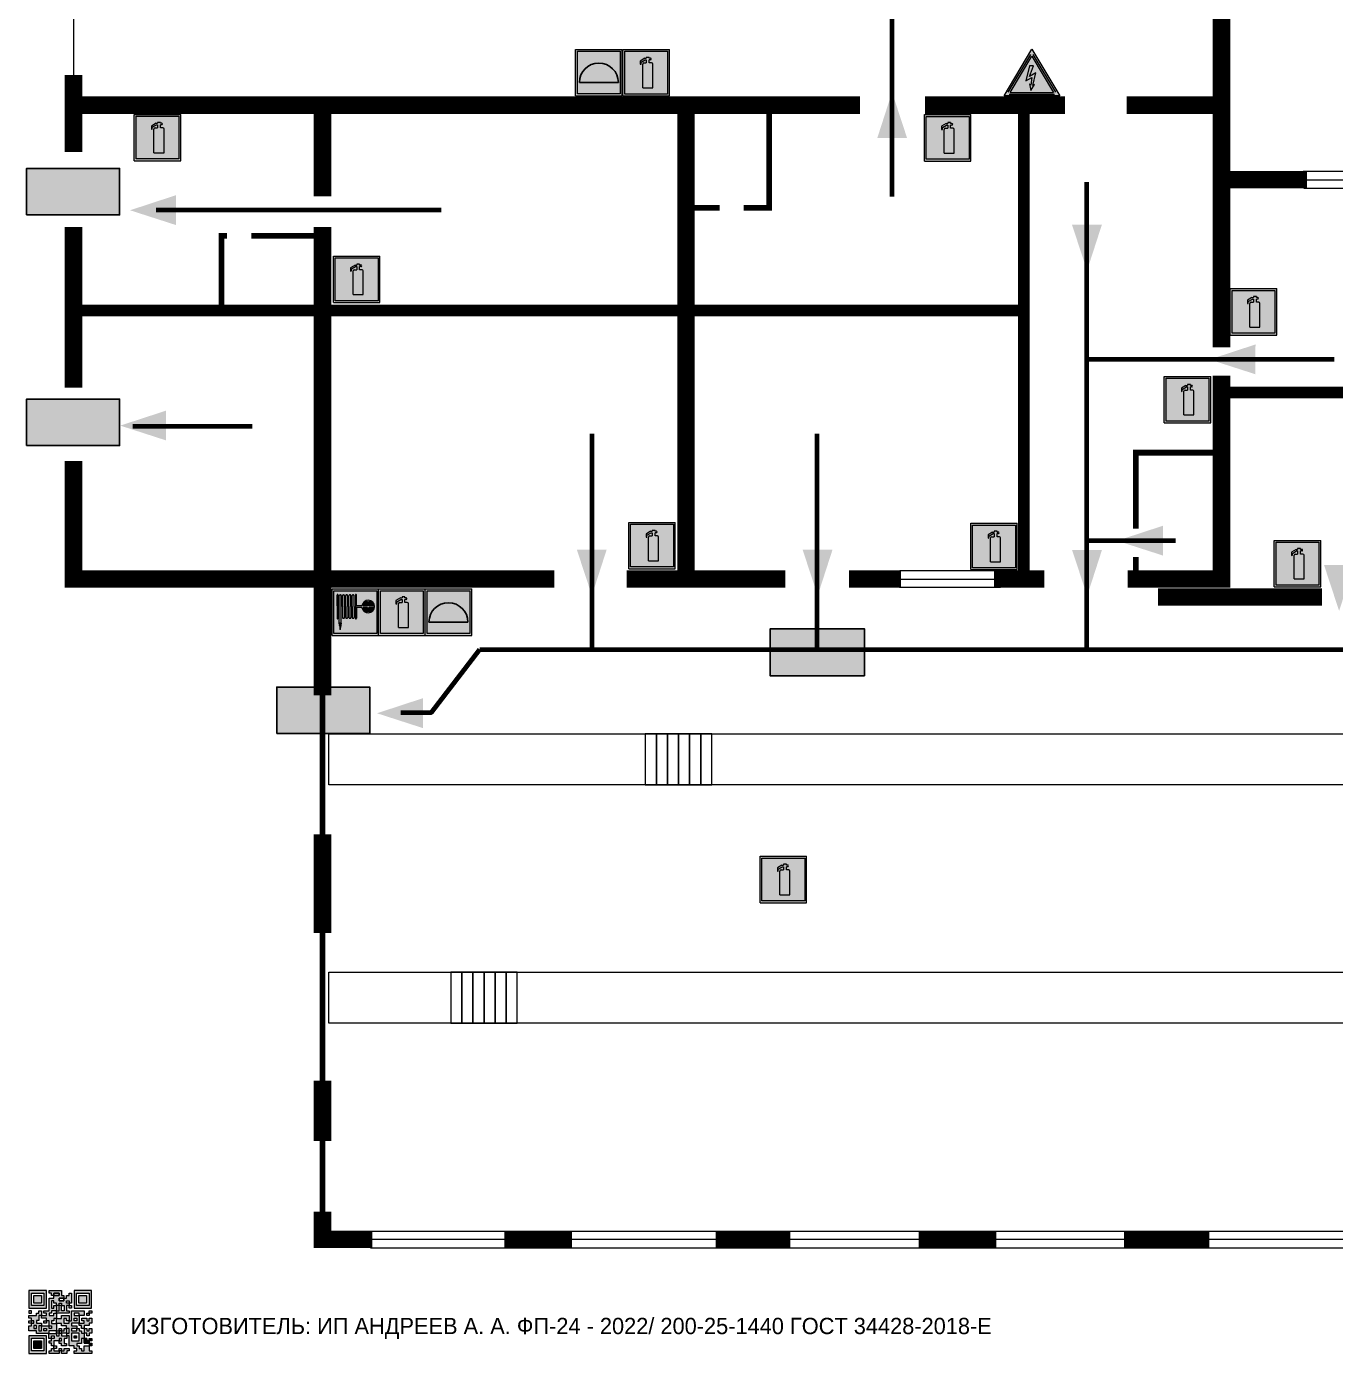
# Model space of a CAD drawing. Header units: millimetres. Extents: x 13114 to 67229, y 22859 to 38520.
# Drawn here: x 33413.6 to 33638.7, y 25872.1 to 26100.3 of the extents above; entities that cross this region are included whole.
import ezdxf

# ---------------------------------------------------------------- set-up
doc = ezdxf.new("R2010")
doc.units = ezdxf.units.MM
doc.layers.add('План_Штампы', color=7, linetype='Continuous')
doc.styles.add('обычный', font='arial.ttf')

# ---------------------------------------------------------------- blocks, each defined once
blk = doc.blocks.new('QR')
at = {"lineweight": 0}
h = blk.add_hatch(color=256, dxfattribs=at)
h.dxf.hatch_style = 1
h.paths.add_polyline_path([(9241.16, 2687.38), (9242.01, 2687.38), (9242.01, 2687.83), (9241.59, 2687.83), (9241.59, 2688.68), (9239.45, 2688.68), (9239.45, 2688.25), (9239.86, 2688.25), (9239.86, 2687.83), (9240.29, 2687.83), (9240.29, 2688.25), (9241.16, 2688.25), (9241.16, 2687.83), (9240.29, 2687.83), (9240.29, 2687.38), (9239.45, 2687.38), (9239.45, 2685.22), (9238.57, 2685.22), (9238.57, 2684.8), (9239.02, 2684.8), (9239.02, 2684.37), (9238.13, 2684.37), (9238.13, 2683.92), (9239.02, 2683.92), (9239.02, 2683.5), (9239.44, 2683.5), (9239.44, 2682.64), (9239.87, 2682.64), (9239.87, 2682.18), (9239.44, 2682.18), (9239.44, 2682.64), (9238.13, 2682.64), (9238.13, 2681.76), (9237.71, 2681.76), (9237.71, 2682.64), (9238.13, 2682.64), (9238.13, 2683.07), (9237.27, 2683.07), (9237.27, 2683.51), (9237.71, 2683.51), (9237.71, 2684.37), (9238.13, 2684.37), (9238.13, 2685.22), (9237.71, 2685.22), (9237.71, 2684.8), (9237.28, 2684.8), (9237.28, 2684.38), (9235.98, 2684.38), (9235.98, 2683.92), (9236.4, 2683.92), (9236.4, 2683.49), (9236.84, 2683.49), (9236.84, 2683.07), (9236.4, 2683.07), (9236.4, 2682.64), (9235.98, 2682.64), (9235.98, 2681.76), (9237.29, 2681.76), (9237.29, 2681.33), (9239.43, 2681.33), (9239.43, 2681.76), (9240.74, 2681.76), (9240.74, 2683.05), (9239.87, 2683.05), (9239.87, 2683.5), (9240.29, 2683.5), (9240.29, 2683.91), (9240.74, 2683.91), (9240.74, 2684.81), (9240.29, 2684.81), (9240.29, 2684.79), (9240.29, 2684.37), (9239.45, 2684.37), (9239.45, 2684.8), (9239.87, 2684.8), (9239.87, 2685.21), (9240.74, 2685.21), (9240.74, 2686.1), (9240.29, 2686.1), (9240.29, 2685.64), (9239.86, 2685.64), (9239.86, 2686.95), (9240.29, 2686.95), (9240.29, 2686.52), (9240.74, 2686.52), (9240.74, 2686.1), (9241.16, 2686.1), (9241.16, 2686.53), (9241.59, 2686.53), (9241.59, 2686.1), (9242.02, 2686.1), (9242.02, 2685.21), (9241.59, 2685.21), (9241.59, 2686.1), (9241.16, 2686.1), (9241.16, 2685.21), (9240.74, 2685.21), (9240.74, 2684.81), (9242.89, 2684.81), (9242.89, 2685.22), (9242.47, 2685.22), (9242.47, 2686.11), (9242.89, 2686.11), (9242.89, 2686.52), (9242.46, 2686.52), (9242.46, 2686.95), (9242.89, 2686.95), (9242.89, 2686.52), (9243.32, 2686.52), (9243.32, 2688.26), (9242.9, 2688.26), (9242.9, 2687.83), (9242.47, 2687.83), (9242.47, 2687.38), (9242.01, 2687.38), (9242.01, 2686.94), (9241.16, 2686.94)])
h.paths.add_polyline_path([(9239.02, 2682.18), (9239.02, 2681.76), (9238.54, 2681.76), (9238.54, 2682.18)], flags=16)
h.paths.add_polyline_path([(9237.27, 2682.65), (9237.27, 2682.19), (9236.83, 2682.19), (9236.83, 2682.65)], flags=16)
h = blk.add_hatch(color=256, dxfattribs=at)
h.dxf.hatch_style = 1
h.paths.add_polyline_path([(9238.15, 2687.83), (9236.83, 2687.83), (9236.83, 2686.52), (9238.15, 2686.52)], flags=0)
h.paths.add_polyline_path([(9239.01, 2685.65), (9239.01, 2688.68), (9235.98, 2688.68), (9235.98, 2685.65)])
h.paths.add_polyline_path([(9236.41, 2686.1), (9236.41, 2688.26), (9238.56, 2688.26), (9238.56, 2686.1)], flags=16)
h.paths.add_polyline_path([(9236.83, 2686.52), (9236.83, 2687.83), (9238.15, 2687.83), (9238.15, 2686.52)], flags=0)
h = blk.add_hatch(color=256, dxfattribs=at)
h.dxf.hatch_style = 1
h.paths.add_polyline_path([(9238.15, 2686.52), (9238.15, 2687.83), (9236.83, 2687.83), (9236.83, 2686.52)])
h.paths.add_polyline_path([(9245.91, 2686.52), (9245.91, 2687.83), (9244.59, 2687.83), (9244.59, 2686.52)], flags=0)
h.paths.add_polyline_path([(9246.77, 2685.65), (9246.77, 2688.68), (9243.74, 2688.68), (9243.74, 2685.65)])
h.paths.add_polyline_path([(9244.17, 2686.1), (9244.17, 2688.26), (9246.32, 2688.26), (9246.32, 2686.1)], flags=16)
h.paths.add_polyline_path([(9244.59, 2686.52), (9244.59, 2687.83), (9245.91, 2687.83), (9245.91, 2686.52)], flags=0)
h = blk.add_hatch(color=256, dxfattribs=at)
h.dxf.hatch_style = 1
h.paths.add_polyline_path([(9240.75, 2681.76), (9240.75, 2681.35), (9241.17, 2681.35), (9241.17, 2681.76)])
h.paths.add_polyline_path([(9241.6, 2682.18), (9241.17, 2682.18), (9241.17, 2681.76), (9241.6, 2681.76)])
h.paths.add_polyline_path([(9242.47, 2681.34), (9242.47, 2682.19), (9242.02, 2682.19), (9242.02, 2681.76), (9241.6, 2681.76), (9241.6, 2681.34)])
h.paths.add_polyline_path([(9239.87, 2678.3), (9239.44, 2678.3), (9239.44, 2677.89), (9241.17, 2677.89), (9241.17, 2678.3), (9240.28, 2678.3), (9240.28, 2678.73), (9239.87, 2678.73)])
h.paths.add_polyline_path([(9240.75, 2678.73), (9240.75, 2679.19), (9240.28, 2679.19), (9240.28, 2678.73)])
h.paths.add_polyline_path([(9241.6, 2678.73), (9241.17, 2678.73), (9241.17, 2678.3), (9241.6, 2678.3)])
h.paths.add_polyline_path([(9242.02, 2678.3), (9241.6, 2678.3), (9241.6, 2677.89), (9242.48, 2677.89), (9242.48, 2678.31), (9242.9, 2678.31), (9242.9, 2678.73), (9242.02, 2678.73)])
h.paths.add_polyline_path([(9246.36, 2684.37), (9246.36, 2684.79), (9245.93, 2684.79), (9245.93, 2684.37)])
h.paths.add_polyline_path([(9246.78, 2685.2), (9246.36, 2685.2), (9246.36, 2684.79), (9246.78, 2684.79)])
h.paths.add_polyline_path([(9245.91, 2687.83), (9244.59, 2687.83), (9244.59, 2686.52), (9245.91, 2686.52)])
h = blk.add_hatch(color=256, dxfattribs=at)
h.dxf.hatch_style = 1
h.paths.add_polyline_path([(9243.32, 2686.11), (9242.89, 2686.11), (9242.89, 2685.64), (9243.32, 2685.64)])
h.paths.add_polyline_path([(9239.02, 2683.07), (9239.02, 2683.5), (9238.56, 2683.5), (9238.56, 2683.07)])
h.paths.add_polyline_path([(9236.4, 2684.8), (9236.4, 2685.22), (9235.98, 2685.22), (9235.98, 2684.8)])
h.paths.add_polyline_path([(9236.4, 2683.07), (9236.4, 2683.49), (9235.98, 2683.49), (9235.98, 2683.07)])
h = blk.add_hatch(color=256, dxfattribs=at)
h.dxf.hatch_style = 1
h.paths.add_polyline_path([(9243.32, 2682.64), (9243.32, 2683.07), (9244.62, 2683.07), (9244.62, 2684.37), (9243.74, 2684.37), (9243.74, 2684.8), (9244.62, 2684.8), (9244.62, 2684.37), (9245.48, 2684.37), (9245.48, 2685.22), (9243.32, 2685.22), (9243.32, 2683.5), (9242.89, 2683.5), (9242.89, 2683.06), (9242.01, 2683.06), (9242.01, 2683.91), (9242.47, 2683.91), (9242.47, 2683.5), (9242.89, 2683.5), (9242.89, 2684.38), (9241.59, 2684.38), (9241.59, 2683.91), (9240.74, 2683.91), (9240.74, 2683.05), (9241.59, 2683.05), (9241.59, 2682.64), (9242.47, 2682.64), (9242.47, 2682.19), (9242.91, 2682.19), (9242.91, 2681.34), (9242.48, 2681.34), (9242.48, 2680.91), (9242.91, 2680.91), (9242.91, 2679.17), (9243.75, 2679.17), (9243.75, 2678.73), (9244.2, 2678.73), (9244.2, 2678.3), (9243.75, 2678.3), (9243.75, 2677.88), (9246.78, 2677.88), (9246.78, 2678.3), (9246.35, 2678.3), (9246.35, 2679.19), (9245.48, 2679.19), (9245.48, 2678.31), (9245.05, 2678.31), (9245.05, 2678.73), (9244.62, 2678.73), (9244.62, 2679.19), (9244.2, 2679.19), (9244.2, 2679.61), (9245.05, 2679.61), (9245.05, 2680.46), (9245.48, 2680.46), (9245.48, 2681.34), (9245.04, 2681.34), (9245.04, 2681.76), (9244.63, 2681.76), (9244.63, 2682.19), (9244.21, 2682.19), (9244.21, 2681.76), (9243.32, 2681.76), (9243.32, 2682.19), (9244.21, 2682.19), (9244.21, 2682.64)])
h.paths.add_polyline_path([(9243.75, 2683.49), (9243.75, 2683.92), (9244.21, 2683.92), (9244.21, 2683.49)], flags=16)
h.paths.add_polyline_path([(9243.32, 2681.34), (9244.63, 2681.34), (9244.63, 2680.04), (9243.32, 2680.04)], flags=16)
h.paths.add_polyline_path([(9243.76, 2680.89), (9244.18, 2680.89), (9244.18, 2680.48), (9243.76, 2680.48)], flags=0)
h = blk.add_hatch(color=256, dxfattribs=at)
h.dxf.hatch_style = 1
h.paths.add_polyline_path([(9246.36, 2683.07), (9246.78, 2683.07), (9246.78, 2683.92), (9246.36, 2683.92), (9246.36, 2683.49), (9245.92, 2683.49), (9245.92, 2683.92), (9245.06, 2683.92), (9245.06, 2683.49), (9245.48, 2683.49), (9245.48, 2683.07), (9244.62, 2683.07), (9244.62, 2682.65), (9245.05, 2682.65), (9245.05, 2682.18), (9245.48, 2682.18), (9245.48, 2682.65), (9246.36, 2682.65)])
h.paths.add_polyline_path([(9246.78, 2682.18), (9246.36, 2682.18), (9246.36, 2681.75), (9245.92, 2681.75), (9245.92, 2682.18), (9245.48, 2682.18), (9245.48, 2681.34), (9245.48, 2681.34), (9245.94, 2681.34), (9245.94, 2680.91), (9246.36, 2680.91), (9246.36, 2681.34), (9246.78, 2681.34)])
h = blk.add_hatch(color=256, dxfattribs=at)
h.dxf.hatch_style = 1
h.paths.add_polyline_path([(9235.98, 2680.9), (9235.98, 2677.86), (9239.02, 2677.86), (9239.02, 2680.9)])
h.paths.add_polyline_path([(9238.57, 2680.48), (9238.57, 2678.32), (9236.41, 2678.32), (9236.41, 2680.48)], flags=16)
h.paths.add_polyline_path([(9238.15, 2680.05), (9238.15, 2678.74), (9236.83, 2678.74), (9236.83, 2680.05)], flags=0)
h = blk.add_hatch(color=256, dxfattribs=at)
h.dxf.hatch_style = 1
h.paths.add_polyline_path([(9238.15, 2680.05), (9236.83, 2680.05), (9236.83, 2678.74), (9238.15, 2678.74)])
h = blk.add_hatch(color=256, dxfattribs=at)
h.dxf.hatch_style = 1
h.paths.add_polyline_path([(9242.02, 2680.46), (9242.48, 2680.46), (9242.48, 2680.91), (9241.58, 2680.91), (9241.58, 2681.35), (9241.17, 2681.35), (9241.17, 2680.91), (9240.75, 2680.91), (9240.75, 2681.33), (9239.43, 2681.33), (9239.43, 2680.46), (9239.86, 2680.46), (9239.86, 2680.92), (9240.3, 2680.92), (9240.3, 2680.46), (9239.86, 2680.46), (9239.86, 2680.04), (9239.44, 2680.04), (9239.44, 2679.62), (9239.86, 2679.62), (9239.86, 2679.19), (9240.29, 2679.19), (9240.29, 2680.03), (9241.18, 2680.03), (9241.18, 2680.47), (9241.6, 2680.47), (9241.6, 2680.03), (9241.18, 2680.03), (9241.18, 2679.61), (9241.6, 2679.61), (9241.6, 2679.19), (9242.47, 2679.19), (9242.47, 2679.6), (9242.02, 2679.6)])
h = blk.add_hatch(color=256, dxfattribs=at)
h.dxf.hatch_style = 1
h.paths.add_polyline_path([(9244.18, 2680.48), (9244.18, 2680.89), (9243.76, 2680.89), (9243.76, 2680.48)])
h = blk.add_hatch(color=256, dxfattribs=at)
h.dxf.hatch_style = 1
h.paths.add_polyline_path([(9245.93, 2680.04), (9245.93, 2680.46), (9245.48, 2680.46), (9245.48, 2679.62), (9246.35, 2679.62), (9246.35, 2680.04)])
h.paths.add_polyline_path([(9246.78, 2680.04), (9246.78, 2680.46), (9246.35, 2680.46), (9246.35, 2680.04)])
h.paths.add_polyline_path([(9246.78, 2679.18), (9246.78, 2679.62), (9246.35, 2679.62), (9246.35, 2679.18)])
for points in [[(9237.71, 2685.22), (9238.13, 2685.22), (9238.13, 2684.37), (9237.71, 2684.37), (9237.71, 2683.51), (9237.27, 2683.51), (9237.27, 2683.07), (9238.13, 2683.07), (9238.13, 2682.64), (9237.71, 2682.64), (9237.71, 2681.76), (9238.13, 2681.76), (9238.13, 2682.64), (9239.44, 2682.64), (9239.44, 2683.5), (9239.02, 2683.5), (9239.02, 2683.07), (9238.56, 2683.07), (9238.56, 2683.5), (9239.02, 2683.5), (9239.02, 2683.92), (9238.13, 2683.92), (9238.13, 2684.37), (9239.02, 2684.37), (9239.02, 2684.8), (9238.57, 2684.8), (9238.57, 2685.22), (9239.45, 2685.22), (9239.45, 2687.38), (9240.29, 2687.38), (9240.29, 2687.83), (9239.86, 2687.83), (9239.86, 2688.25), (9239.45, 2688.25), (9239.45, 2688.68), (9241.59, 2688.68), (9241.59, 2687.83), (9242.01, 2687.83), (9242.01, 2687.38), (9242.47, 2687.38), (9242.47, 2687.83), (9242.9, 2687.83), (9242.9, 2688.26), (9243.32, 2688.26), (9243.32, 2686.52), (9242.89, 2686.52), (9242.89, 2686.11), (9243.32, 2686.11), (9243.32, 2685.64), (9242.89, 2685.64), (9242.89, 2686.11), (9242.47, 2686.11), (9242.47, 2685.22), (9242.89, 2685.22), (9242.89, 2684.81), (9240.74, 2684.81), (9240.74, 2683.91), (9241.59, 2683.91), (9241.59, 2684.38), (9242.89, 2684.38), (9242.89, 2683.5), (9242.47, 2683.5), (9242.47, 2683.91), (9242.01, 2683.91), (9242.01, 2683.06), (9242.89, 2683.06), (9242.89, 2683.5), (9243.32, 2683.5), (9243.32, 2685.22), (9245.48, 2685.22), (9245.48, 2684.37), (9244.62, 2684.37), (9244.62, 2683.07), (9245.48, 2683.07), (9245.48, 2683.49), (9245.06, 2683.49), (9245.06, 2683.92), (9245.92, 2683.92), (9245.92, 2683.49), (9246.36, 2683.49), (9246.36, 2683.92), (9246.78, 2683.92), (9246.78, 2683.07), (9246.36, 2683.07), (9246.36, 2682.65), (9245.48, 2682.65), (9245.48, 2682.18), (9245.92, 2682.18), (9245.92, 2681.75), (9246.36, 2681.75), (9246.36, 2682.18), (9246.78, 2682.18), (9246.78, 2681.34), (9246.36, 2681.34), (9246.36, 2680.91), (9245.94, 2680.91), (9245.94, 2681.34), (9245.48, 2681.34), (9245.48, 2680.46), (9245.93, 2680.46), (9245.93, 2680.04), (9246.35, 2680.04), (9246.35, 2680.46), (9246.78, 2680.46), (9246.78, 2680.04), (9246.78, 2680.04), (9246.35, 2680.04), (9246.35, 2679.62), (9246.78, 2679.62), (9246.78, 2679.18), (9246.35, 2679.18), (9246.35, 2678.3), (9246.78, 2678.3), (9246.78, 2677.88), (9243.75, 2677.88), (9243.75, 2678.3), (9244.2, 2678.3), (9244.2, 2678.73), (9243.75, 2678.73), (9243.75, 2679.17), (9242.91, 2679.17), (9242.91, 2680.91), (9242.48, 2680.91), (9242.48, 2680.46), (9242.02, 2680.46), (9242.02, 2679.6), (9242.47, 2679.6), (9242.47, 2679.19), (9241.6, 2679.19), (9241.6, 2679.61), (9241.18, 2679.61), (9241.18, 2680.03), (9240.29, 2680.03), (9240.29, 2679.19), (9240.75, 2679.19), (9240.75, 2678.73), (9240.28, 2678.73), (9240.28, 2678.3), (9241.17, 2678.3), (9241.17, 2678.73), (9241.6, 2678.73), (9241.6, 2678.3), (9242.02, 2678.3), (9242.02, 2678.73), (9242.9, 2678.73), (9242.9, 2678.31), (9242.48, 2678.31), (9242.48, 2677.89), (9241.6, 2677.89), (9241.6, 2678.3), (9241.17, 2678.3), (9241.17, 2677.89), (9239.44, 2677.89), (9239.44, 2678.3), (9239.87, 2678.3), (9239.87, 2678.73), (9240.28, 2678.73), (9240.28, 2679.19), (9240.29, 2679.19), (9239.86, 2679.19), (9239.86, 2679.62), (9239.44, 2679.62), (9239.44, 2680.04), (9239.86, 2680.04), (9239.86, 2680.46), (9239.43, 2680.46), (9239.43, 2681.33), (9237.29, 2681.33), (9237.29, 2681.76), (9235.98, 2681.76), (9235.98, 2682.64), (9236.4, 2682.64), (9236.4, 2683.07), (9235.98, 2683.07), (9235.98, 2683.49), (9236.4, 2683.49), (9236.4, 2683.92), (9235.98, 2683.92), (9235.98, 2684.38), (9237.28, 2684.38), (9237.28, 2684.8), (9237.71, 2684.8), (9237.71, 2685.22), (9237.92, 2685.22)], [(9240.74, 2686.1), (9240.74, 2686.52), (9240.29, 2686.52), (9240.29, 2686.95), (9239.86, 2686.95), (9239.86, 2685.64), (9240.29, 2685.64), (9240.29, 2686.1), (9240.74, 2686.1), (9240.74, 2686.52)], [(9240.74, 2685.21), (9239.87, 2685.21), (9239.87, 2684.8), (9239.45, 2684.8), (9239.45, 2684.37), (9240.29, 2684.37), (9240.29, 2684.79), (9240.29, 2684.81), (9240.74, 2684.81), (9240.74, 2685.21), (9239.87, 2685.21)], [(9244.62, 2684.37), (9244.62, 2684.8), (9243.74, 2684.8), (9243.74, 2684.37), (9244.62, 2684.37)], [(9240.74, 2683.05), (9240.74, 2681.76), (9239.43, 2681.76), (9239.43, 2681.33), (9240.75, 2681.33), (9240.75, 2681.35), (9240.75, 2680.91), (9241.17, 2680.91), (9241.17, 2681.35), (9241.58, 2681.35), (9241.58, 2680.91), (9242.48, 2680.91), (9242.48, 2681.34), (9242.91, 2681.34), (9242.91, 2682.19), (9242.47, 2682.19), (9242.47, 2682.64), (9241.59, 2682.64), (9241.59, 2683.05), (9240.74, 2683.05)], [(9240.74, 2683.91), (9240.29, 2683.91), (9240.29, 2683.5), (9239.87, 2683.5), (9239.87, 2683.05), (9240.74, 2683.05), (9240.74, 2683.91)], [(9241.6, 2681.76), (9242.02, 2681.76), (9242.02, 2682.19), (9242.47, 2682.19), (9242.47, 2681.34), (9241.6, 2681.34), (9241.6, 2681.76)], [(9244.62, 2683.07), (9243.32, 2683.07), (9243.32, 2682.64), (9244.21, 2682.64), (9244.21, 2682.19), (9243.32, 2682.19), (9243.32, 2681.76), (9244.21, 2681.76), (9244.21, 2682.19), (9244.63, 2682.19), (9244.63, 2681.76), (9245.04, 2681.76), (9245.04, 2681.34), (9245.48, 2681.34)], [(9245.48, 2682.18), (9245.05, 2682.18), (9245.05, 2682.65), (9244.62, 2682.65), (9244.62, 2683.07)], [(9245.48, 2682.18), (9245.48, 2681.34)], [(9239.86, 2680.46), (9239.86, 2680.92), (9240.3, 2680.92), (9240.3, 2680.46), (9239.86, 2680.46)], [(9245.48, 2680.46), (9245.05, 2680.46), (9245.05, 2679.61), (9244.2, 2679.61), (9244.2, 2679.19), (9244.62, 2679.19), (9244.62, 2678.73), (9245.05, 2678.73), (9245.05, 2678.31), (9245.48, 2678.31), (9245.48, 2679.19), (9246.35, 2679.19), (9246.35, 2679.07)], [(9246.35, 2679.62), (9245.48, 2679.62), (9245.48, 2680.46)], [(9245.48, 2680.46), (9245.48, 2679.62), (9246.35, 2679.62), (9246.35, 2680.04), (9245.93, 2680.04), (9245.93, 2680.46), (9245.48, 2680.46), (9245.48, 2679.62)], [(9246.35, 2679.62), (9246.35, 2679.18)]]:
    blk.add_lwpolyline(points, dxfattribs=at)
for points in [[(9235.98, 2685.65), (9239.01, 2685.65), (9239.01, 2688.68), (9235.98, 2688.68)], [(9236.41, 2688.26), (9238.56, 2688.26), (9238.56, 2686.1), (9236.41, 2686.1)], [(9236.83, 2687.83), (9238.15, 2687.83), (9238.15, 2686.52), (9236.83, 2686.52)], [(9240.29, 2687.83), (9241.16, 2687.83), (9241.16, 2688.25), (9240.29, 2688.25)], [(9240.29, 2688.25), (9241.16, 2688.25), (9241.16, 2687.83), (9240.29, 2687.83)], [(9242.01, 2687.38), (9241.16, 2687.38), (9241.16, 2686.94), (9242.01, 2686.94)], [(9241.16, 2687.38), (9242.01, 2687.38), (9242.01, 2686.94), (9241.16, 2686.94)], [(9241.16, 2686.53), (9241.59, 2686.53), (9241.59, 2686.1), (9241.16, 2686.1)], [(9242.89, 2686.52), (9242.46, 2686.52), (9242.46, 2686.95), (9242.89, 2686.95)], [(9243.74, 2685.65), (9246.77, 2685.65), (9246.77, 2688.68), (9243.74, 2688.68)], [(9244.17, 2688.26), (9246.32, 2688.26), (9246.32, 2686.1), (9244.17, 2686.1)], [(9244.59, 2687.83), (9245.91, 2687.83), (9245.91, 2686.52), (9244.59, 2686.52)], [(9235.98, 2684.8), (9236.4, 2684.8), (9236.4, 2685.22), (9235.98, 2685.22)], [(9241.16, 2686.1), (9240.74, 2686.1), (9240.74, 2685.21), (9241.16, 2685.21)], [(9241.59, 2686.1), (9242.02, 2686.1), (9242.02, 2685.21), (9241.59, 2685.21)], [(9245.93, 2684.79), (9246.36, 2684.79), (9246.36, 2684.37), (9245.93, 2684.37)], [(9246.36, 2685.2), (9246.78, 2685.2), (9246.78, 2684.79), (9246.36, 2684.79)], [(9236.4, 2683.07), (9236.84, 2683.07), (9236.84, 2683.49), (9236.4, 2683.49)], [(9236.83, 2682.19), (9237.27, 2682.19), (9237.27, 2682.65), (9236.83, 2682.65)], [(9238.54, 2682.18), (9239.02, 2682.18), (9239.02, 2681.76), (9238.54, 2681.76)], [(9239.44, 2682.64), (9239.87, 2682.64), (9239.87, 2682.18), (9239.44, 2682.18)], [(9241.17, 2682.18), (9241.6, 2682.18), (9241.6, 2681.76), (9241.17, 2681.76)], [(9243.75, 2683.92), (9244.21, 2683.92), (9244.21, 2683.49), (9243.75, 2683.49)], [(9235.98, 2677.86), (9239.02, 2677.86), (9239.02, 2680.9), (9235.98, 2680.9)], [(9236.41, 2680.48), (9238.57, 2680.48), (9238.57, 2678.32), (9236.41, 2678.32)], [(9236.83, 2680.05), (9238.15, 2680.05), (9238.15, 2678.74), (9236.83, 2678.74)], [(9240.75, 2681.76), (9241.17, 2681.76), (9241.17, 2681.35), (9240.75, 2681.35)], [(9241.18, 2680.03), (9241.6, 2680.03), (9241.6, 2680.47), (9241.18, 2680.47)], [(9243.32, 2680.04), (9244.63, 2680.04), (9244.63, 2681.34), (9243.32, 2681.34)], [(9243.76, 2680.89), (9244.18, 2680.89), (9244.18, 2680.48), (9243.76, 2680.48)]]:
    blk.add_lwpolyline(points, close=True, dxfattribs=at)
blk = doc.blocks.new('A$C7B4425F7')
at = {"true_color": 0xffffff}
blk.add_hatch(color=7, dxfattribs=at).paths.add_polyline_path([(0, 0), (-16, 0), (-16, -8), (0, -8)])
h = blk.add_hatch(color=126)
h.paths.add_polyline_path([(-0.2, -0.2), (-15.8, -0.2), (-15.8, -7.8), (-0.2, -7.8)])
h.paths.add_polyline_path([(-11.76, -2.03), (-11.76, -3.66), (-11.17, -3.66, -0.568275), (-11.17, -6.18), (-12.58, -6.18), (-12.58, -2.03)], flags=16)
h.paths.add_polyline_path([(-13.33, -4.12, -0.495768), (-13.59, -6.18), (-15.03, -6.18), (-15.03, -2.03), (-13.59, -2.03, -0.487973)], flags=16)
h.paths.add_polyline_path([(-10.25, -2.03), (-9.48, -2.03), (-9.48, -6.18), (-10.25, -6.18)], flags=16)
h.paths.add_polyline_path([(-13.84, -3.69), (-14.24, -3.69), (-14.24, -3.03), (-13.9, -3.03, -0.692621)], flags=0)
h.paths.add_polyline_path([(-9.15, -2.03), (-8.4, -2.03), (-8.04, -3.07), (-7.68, -2.03), (-6.93, -2.03), (-7.64, -4.1), (-6.93, -6.18), (-7.68, -6.18), (-8.04, -5.14), (-8.4, -6.18), (-9.15, -6.18), (-8.44, -4.1)], flags=16)
h.paths.add_polyline_path([(-11.76, -4.46), (-11.42, -4.46, -0.692621), (-11.36, -5.12), (-11.76, -5.12)], flags=0)
h.paths.add_polyline_path([(-13.9, -5.2), (-14.24, -5.2), (-14.24, -4.55), (-13.84, -4.55, -0.708038)], flags=0)
edge = h.paths.add_edge_path(flags=16)
edge.add_ellipse((-5.51, -4.08), major_axis=(0, 2.05), ratio=0.586184, start_angle=0, end_angle=360)
edge = h.paths.add_edge_path(flags=0)
edge.add_ellipse((-5.51, -4.08), major_axis=(0, 1.14), ratio=0.454828, start_angle=0, end_angle=360)
h.paths.add_polyline_path([(-4.13, -4.96, 0.377264), (-3.48, -4.52, 0.0555), (-3.16, -2.03), (-1.66, -2.03), (-1.66, -4.96), (-0.96, -4.96), (-0.96, -7.01), (-1.75, -7.01), (-1.75, -6.18), (-3.3, -6.18), (-3.3, -7.02), (-4.13, -7.02)], flags=16)
h.paths.add_polyline_path([(-2.73, -2.91), (-2.28, -2.91), (-2.28, -4.96), (-3.05, -4.96, 0.079136)], flags=0)
at = {"color": 126}
blk.add_lwpolyline([(-16, -8), (0, -8), (0, 0), (-16, 0)], close=True, dxfattribs=at)
blk = doc.blocks.new('A$C37112FD5')
at = {"true_color": 0xf5f5ff}
h = blk.add_hatch(color=7, dxfattribs=at)
h.dxf.hatch_style = 1
h.paths.add_polyline_path([(12.8, -7.4), (0, -7.4), (0, -20.2), (12.8, -20.2)])
h.paths.add_polyline_path([(12.29, -7.91), (12.29, -19.69), (0.51, -19.69), (0.51, -7.91)], flags=16)
h.paths.add_polyline_path([(4.98, -9.04, -0.42597), (5.17, -9.22), (5.17, -12.25), (5.17, -15.29, -0.432244), (4.98, -15.47), (4.83, -15.47, -0.42597), (4.64, -15.29), (4.64, -12.25), (4.64, -9.22, -0.432244), (4.83, -9.04)], flags=0)
h.paths.add_polyline_path([(4.28, -9.22), (4.28, -12.25), (4.28, -15.29, -0.432244), (4.09, -15.47), (3.94, -15.47, -0.42597), (3.75, -15.29), (3.75, -12.25), (3.75, -9.22, -0.432244), (3.94, -9.04), (4.09, -9.04, -0.42597)], flags=0)
h.paths.add_polyline_path([(5.72, -9.04), (5.87, -9.04, -0.42597), (6.06, -9.22), (6.06, -12.25), (6.06, -15.29, -0.432244), (5.87, -15.47), (5.72, -15.47, -0.42597), (5.53, -15.29), (5.53, -12.25), (5.53, -9.22, -0.432244)], flags=0)
h.paths.add_polyline_path([(6.42, -8.9), (6.5, -8.9, -0.42597), (6.69, -9.08), (6.69, -12.03), (8.21, -12.03, -15.824349), (8.21, -12.47), (6.69, -12.47), (6.69, -15.42, -0.432244), (6.5, -15.6), (6.42, -15.6)], flags=0)
h.paths.add_polyline_path([(3.39, -9.22), (3.39, -12.25), (3.39, -15.29, -0.432244), (3.2, -15.47), (3.05, -15.47, -0.42597), (2.85, -15.29), (2.85, -12.25), (2.85, -9.22, -0.432244), (3.05, -9.04), (3.2, -9.04, -0.42597)], flags=0)
h.paths.add_polyline_path([(2.5, -9.22), (2.5, -16.71), (1.96, -16.71), (1.96, -9.22, -0.432244), (2.15, -9.04), (2.31, -9.04, -0.42597)], flags=0)
h.paths.add_polyline_path([(1.61, -8.9), (1.61, -15.6), (1.57, -15.6, -0.42597), (1.37, -15.42), (1.37, -12.03), (1.37, -9.09, -0.432244), (1.57, -8.9)], flags=0)
h.paths.add_polyline_path([(9.76, -10.81), (9.76, -12.03), (8.49, -12.03, -0.336371)], flags=0)
h.paths.add_polyline_path([(8.49, -12.47), (9.76, -12.47), (9.76, -13.7, -0.336371)], flags=0)
h.paths.add_polyline_path([(10.11, -10.81, -0.336371), (11.38, -12.03), (10.11, -12.03)], flags=0)
h.paths.add_polyline_path([(10.11, -12.47), (11.38, -12.47, -0.336371), (10.11, -13.7)], flags=0)
h.paths.add_polyline_path([(2.5, -16.84), (2.5, -17.05), (1.97, -17.05), (1.97, -16.84)], flags=0)
h.paths.add_polyline_path([(2.5, -17.24, -0.033778), (2.24, -18.6, -0.033778), (1.97, -17.24)], flags=0)
h = blk.add_hatch(color=242)
h.dxf.hatch_style = 1
h.paths.add_polyline_path([(12.29, -7.91), (0.51, -7.91), (0.51, -19.69), (12.29, -19.69)])
h.paths.add_polyline_path([(6.42, -15.6), (6.42, -8.9), (6.5, -8.9, -0.42597), (6.69, -9.08), (6.69, -12.03), (8.21, -12.03, -15.824349), (8.21, -12.47), (6.69, -12.47), (6.69, -15.42, -0.432244), (6.5, -15.6)], flags=16)
h.paths.add_polyline_path([(5.87, -15.47), (5.72, -15.47, -0.42597), (5.53, -15.29), (5.53, -12.25), (5.53, -9.22, -0.432244), (5.72, -9.04), (5.87, -9.04, -0.42597), (6.06, -9.22), (6.06, -12.25), (6.06, -15.29, -0.432244)], flags=16)
h.paths.add_polyline_path([(4.98, -15.47), (4.83, -15.47, -0.42597), (4.64, -15.29), (4.64, -12.25), (4.64, -9.22, -0.432244), (4.83, -9.04), (4.98, -9.04, -0.42597), (5.17, -9.22), (5.17, -12.25), (5.17, -15.29, -0.432244)], flags=16)
h.paths.add_polyline_path([(4.09, -15.47), (3.94, -15.47, -0.42597), (3.75, -15.29), (3.75, -12.25), (3.75, -9.22, -0.432244), (3.94, -9.04), (4.09, -9.04, -0.42597), (4.28, -9.22), (4.28, -12.25), (4.28, -15.29, -0.432244)], flags=16)
h.paths.add_polyline_path([(3.2, -15.47), (3.05, -15.47, -0.42597), (2.85, -15.29), (2.85, -12.25), (2.85, -9.22, -0.432244), (3.05, -9.04), (3.2, -9.04, -0.42597), (3.39, -9.22), (3.39, -12.25), (3.39, -15.29, -0.432244)], flags=16)
h.paths.add_polyline_path([(2.5, -17.05), (1.97, -17.05), (1.97, -16.84), (2.5, -16.84)], flags=16)
h.paths.add_polyline_path([(2.5, -17.24, -0.033778), (2.24, -18.6, -0.033778), (1.97, -17.24)], flags=16)
h.paths.add_polyline_path([(2.5, -16.71), (1.96, -16.71), (1.96, -9.22, -0.432244), (2.15, -9.04), (2.31, -9.04, -0.42597), (2.5, -9.22)], flags=16)
h.paths.add_polyline_path([(1.61, -15.6), (1.57, -15.6, -0.42597), (1.37, -15.42), (1.37, -12.03), (1.37, -9.09, -0.432244), (1.57, -8.9), (1.61, -8.9)], flags=16)
h.paths.add_polyline_path([(8.49, -12.47), (9.76, -12.47), (9.76, -13.7, -0.336371)], flags=0)
h.paths.add_polyline_path([(10.11, -13.7), (10.11, -12.47), (11.38, -12.47, -0.336371)], flags=0)
h.paths.add_polyline_path([(8.49, -12.03, -0.336371), (9.76, -10.81), (9.76, -12.03)], flags=0)
h.paths.add_polyline_path([(10.11, -12.03), (10.11, -10.81, -0.336371), (11.38, -12.03)], flags=0)
h = blk.add_hatch(color=7, dxfattribs=at)
h.dxf.hatch_style = 1
h.paths.add_polyline_path([(1.61, -8.9), (1.57, -8.9, 0.432244), (1.37, -9.09), (1.37, -12.03), (1.37, -15.42, 0.42597), (1.57, -15.6), (1.61, -15.6)])
h.paths.add_polyline_path([(2.5, -9.22, 0.42597), (2.31, -9.04), (2.15, -9.04, 0.432244), (1.96, -9.22), (1.96, -16.71), (2.5, -16.71)])
h.paths.add_polyline_path([(2.5, -16.84), (1.97, -16.84), (1.97, -17.05), (2.5, -17.05)])
h.paths.add_polyline_path([(2.5, -17.24), (1.97, -17.24, 0.033778), (2.24, -18.6, 0.033778)])
h.paths.add_polyline_path([(3.39, -12.25), (3.39, -9.22, 0.42597), (3.2, -9.04), (3.05, -9.04, 0.432244), (2.85, -9.22), (2.85, -12.25), (2.85, -15.29, 0.42597), (3.05, -15.47), (3.2, -15.47, 0.432244), (3.39, -15.29)])
h.paths.add_polyline_path([(4.28, -12.25), (4.28, -9.22, 0.42597), (4.09, -9.04), (3.94, -9.04, 0.432244), (3.75, -9.22), (3.75, -12.25), (3.75, -15.29, 0.42597), (3.94, -15.47), (4.09, -15.47, 0.432244), (4.28, -15.29)])
h.paths.add_polyline_path([(5.17, -12.25), (5.17, -9.22, 0.42597), (4.98, -9.04), (4.83, -9.04, 0.432244), (4.64, -9.22), (4.64, -12.25), (4.64, -15.29, 0.42597), (4.83, -15.47), (4.98, -15.47, 0.432244), (5.17, -15.29)])
h.paths.add_polyline_path([(6.06, -12.25), (6.06, -9.22, 0.42597), (5.87, -9.04), (5.72, -9.04, 0.432244), (5.53, -9.22), (5.53, -12.25), (5.53, -15.29, 0.42597), (5.72, -15.47), (5.87, -15.47, 0.432244), (6.06, -15.29)])
h.paths.add_polyline_path([(6.69, -12.47), (8.21, -12.47, 15.824349), (8.21, -12.03), (6.69, -12.03), (6.69, -9.08, 0.42597), (6.5, -8.9), (6.42, -8.9), (6.42, -15.6), (6.5, -15.6, 0.432244), (6.69, -15.42)])
h.paths.add_polyline_path([(8.49, -12.47), (9.76, -12.47), (9.76, -13.7, -0.336371)], flags=16)
h.paths.add_polyline_path([(8.49, -12.03, -0.336371), (9.76, -10.81), (9.76, -12.03)], flags=16)
h.paths.add_polyline_path([(10.11, -12.47), (11.38, -12.47, -0.336371), (10.11, -13.7)], flags=16)
h.paths.add_polyline_path([(10.11, -12.03), (10.11, -10.81, -0.336371), (11.38, -12.03)], flags=16)
h = blk.add_hatch(color=242)
h.dxf.hatch_style = 1
h.paths.add_polyline_path([(9.76, -10.81, 0.336371), (8.49, -12.03), (9.76, -12.03)])
h.paths.add_polyline_path([(10.11, -10.81), (10.11, -12.03), (11.38, -12.03, 0.336371)])
h.paths.add_polyline_path([(11.38, -12.47), (10.11, -12.47), (10.11, -13.7, 0.336371)])
h.paths.add_polyline_path([(9.76, -12.47), (8.49, -12.47, 0.336371), (9.76, -13.7)])
at = {"color": 242, "lineweight": 5}
for p, q in [((0, -20.2), (0, -7.4)), ((0, -7.4), (12.8, -7.4)), ((1.37, -12.03), (1.37, -9.08)), ((1.57, -8.9), (1.61, -8.9)), ((1.61, -8.9), (1.61, -15.6)), ((1.96, -16.71), (1.96, -9.22)), ((2.15, -9.04), (2.31, -9.04)), ((2.5, -16.71), (2.5, -9.22)), ((2.85, -12.25), (2.85, -9.22)), ((3.05, -9.04), (3.2, -9.04)), ((3.39, -12.25), (3.39, -9.22)), ((3.75, -12.25), (3.75, -9.22)), ((3.94, -9.04), (4.09, -9.04)), ((4.28, -12.25), (4.28, -9.22)), ((4.64, -12.25), (4.64, -9.22)), ((4.83, -9.04), (4.98, -9.04)), ((5.17, -12.25), (5.17, -9.22)), ((5.53, -12.25), (5.53, -9.22)), ((5.72, -9.04), (5.87, -9.04)), ((6.06, -12.25), (6.06, -9.22)), ((6.42, -8.9), (6.42, -15.6)), ((6.5, -8.9), (6.42, -8.9)), ((6.69, -12.03), (6.69, -9.08)), ((9.76, -10.81), (9.76, -12.03)), ((10.11, -10.81), (10.11, -12.03)), ((12.8, -20.2), (12.8, -7.4)), ((1.37, -12.03), (1.37, -15.42)), ((2.85, -12.25), (2.85, -15.29)), ((3.39, -12.25), (3.39, -15.29)), ((3.75, -12.25), (3.75, -15.29)), ((4.28, -12.25), (4.28, -15.29)), ((4.64, -12.25), (4.64, -15.29)), ((5.17, -12.25), (5.17, -15.29)), ((5.53, -12.25), (5.53, -15.29)), ((6.06, -12.25), (6.06, -15.29)), ((8.21, -12.03), (6.69, -12.03)), ((8.21, -12.47), (6.69, -12.47)), ((6.69, -12.47), (6.69, -15.42)), ((9.76, -12.03), (8.49, -12.03)), ((9.76, -12.47), (8.49, -12.47)), ((9.76, -12.47), (9.76, -13.7)), ((11.38, -12.03), (10.11, -12.03)), ((11.38, -12.47), (10.11, -12.47)), ((10.11, -12.47), (10.11, -13.7)), ((1.57, -15.6), (1.61, -15.6)), ((1.96, -16.71), (2.5, -16.71)), ((1.97, -16.84), (2.5, -16.84)), ((1.97, -17.05), (1.97, -16.84)), ((2.5, -17.05), (1.97, -17.05)), ((1.97, -17.24), (2.5, -17.24)), ((2.5, -16.84), (2.5, -17.05)), ((3.05, -15.47), (3.2, -15.47)), ((3.94, -15.47), (4.09, -15.47)), ((4.83, -15.47), (4.98, -15.47)), ((5.72, -15.47), (5.87, -15.47)), ((6.42, -15.6), (6.5, -15.6)), ((0, -20.2), (12.8, -20.2))]:
    blk.add_line(p, q, dxfattribs=at)
blk.add_lwpolyline([(0.51, -7.91), (12.29, -7.91), (12.29, -19.69), (0.51, -19.69)], close=True, dxfattribs=at)
for centre, radius, start, end in [((1.56, -9.09), 0.182, 87.1027, 180.6071), ((2.15, -9.22), 0.182, 87.1027, 180.6071), ((2.32, -9.22), 0.182, 359.3929, 92.8973), ((3.04, -9.22), 0.182, 87.1027, 180.6071), ((3.21, -9.22), 0.182, 359.3929, 92.8973), ((3.93, -9.22), 0.182, 87.1027, 180.6071), ((4.1, -9.22), 0.182, 359.3929, 92.8973), ((4.82, -9.22), 0.182, 87.1027, 180.6071), ((4.99, -9.22), 0.182, 359.3929, 92.8973), ((5.71, -9.22), 0.182, 87.1027, 180.6071), ((5.88, -9.22), 0.182, 359.3929, 92.8973), ((6.51, -9.09), 0.182, 359.3929, 92.8973), ((9.93, -12.25), 1.74, 187.2319, 172.7681), ((9.93, -12.25), 1.46, 96.9927, 171.3585), ((9.93, -12.25), 1.46, 8.6415, 83.0073), ((9.93, -12.25), 1.46, 188.6415, 263.0073), ((9.93, -12.25), 1.46, 276.9927, 351.3585), ((1.56, -15.42), 0.182, 179.3929, 272.8973), ((12.17, -15.98), 10.27, 187.041, 194.7793), ((-7.7, -15.98), 10.27, 345.2207, 352.959), ((3.04, -15.29), 0.182, 179.3929, 272.8973), ((3.21, -15.29), 0.182, 267.1027, 0.6071), ((3.93, -15.29), 0.182, 179.3929, 272.8973), ((4.1, -15.29), 0.182, 267.1027, 0.6071), ((4.82, -15.29), 0.182, 179.3929, 272.8973), ((4.99, -15.29), 0.182, 267.1027, 0.6071), ((5.71, -15.29), 0.182, 179.3929, 272.8973), ((5.88, -15.29), 0.182, 267.1027, 0.6071), ((6.51, -15.42), 0.182, 267.1027, 0.6071)]:
    blk.add_arc(centre, radius, start, end, dxfattribs=at)
blk = doc.blocks.new('A$C3AD82952')
at = {"true_color": 0xf5f5ff}
h = blk.add_hatch(color=7, dxfattribs=at)
h.dxf.hatch_style = 1
h.paths.add_polyline_path([(8.21, 8.73, 0.414214), (7.89, 9.05), (7.22, 9.05), (7.22, 9.92), (7.59, 9.92, 1), (7.57, 10.36), (7.22, 10.36), (7.22, 10.6), (6.43, 10.6), (6.43, 10.36), (6.01, 10.36), (4.74, 9.59), (4.74, 8.69), (4.98, 8.73), (4.98, 9.26), (6.12, 9.91), (6.43, 9.91), (6.43, 9.05), (5.76, 9.05, 0.414214), (5.44, 8.73), (5.44, 2.2), (8.21, 2.2)], flags=0)
h.paths.add_polyline_path([(12.8, 12.8), (0, 12.8), (0, 0), (12.8, 0)])
h.paths.add_polyline_path([(0.51, 12.29), (12.29, 12.29), (12.29, 0.51), (0.51, 0.51)], flags=16)
h.paths.add_polyline_path([(4.74, 9.59), (6.01, 10.36), (6.43, 10.36), (6.43, 10.6), (7.22, 10.6), (7.22, 10.36), (7.59, 10.36, -0.94586), (7.59, 9.92), (7.22, 9.92), (7.22, 9.05), (7.89, 9.05, -0.414214), (8.21, 8.73), (8.21, 2.2), (5.44, 2.2), (5.44, 8.73, -0.414214), (5.76, 9.05), (6.43, 9.05), (6.43, 9.91), (6.12, 9.91), (4.98, 9.26), (4.98, 8.73), (4.74, 8.69)], flags=0)
h = blk.add_hatch(color=242)
h.dxf.hatch_style = 1
h.paths.add_polyline_path([(12.29, 12.29), (0.51, 12.29), (0.51, 0.51), (12.29, 0.51)])
h.paths.add_polyline_path([(4.74, 8.69), (4.74, 9.59), (6.01, 10.36), (6.43, 10.36), (6.43, 10.6), (7.22, 10.6), (7.22, 10.36), (7.59, 10.36, -0.94586), (7.59, 9.92), (7.22, 9.92), (7.22, 9.05), (7.89, 9.05, -0.414214), (8.21, 8.73), (8.21, 2.2), (5.44, 2.2), (5.44, 8.73, -0.414214), (5.76, 9.05), (6.43, 9.05), (6.43, 9.91), (6.12, 9.91), (4.98, 9.26), (4.98, 8.73)], flags=16)
h = blk.add_hatch(color=7, dxfattribs=at)
h.dxf.hatch_style = 1
h.paths.add_polyline_path([(8.21, 8.73, 0.414214), (7.89, 9.05), (7.22, 9.05), (7.22, 9.92), (7.59, 9.92, 1), (7.57, 10.36), (7.22, 10.36), (7.22, 10.6), (6.43, 10.6), (6.43, 10.36), (6.01, 10.36), (4.74, 9.59), (4.74, 8.69), (4.98, 8.73), (4.98, 9.26), (6.12, 9.91), (6.43, 9.91), (6.43, 9.05), (5.76, 9.05, 0.414214), (5.44, 8.73), (5.44, 2.2), (8.21, 2.2)])
at = {"color": 242, "lineweight": 5}
for p, q in [((0, 0), (0, 12.8)), ((0, 12.8), (12.8, 12.8)), ((12.8, 0), (12.8, 12.8)), ((6.01, 10.36), (4.74, 9.59)), ((4.74, 9.59), (4.74, 8.69)), ((4.74, 8.69), (4.98, 8.73)), ((4.98, 9.26), (6.12, 9.91)), ((4.98, 8.73), (4.98, 9.26)), ((5.44, 2.2), (5.44, 8.73)), ((5.76, 9.05), (6.43, 9.05)), ((6.01, 10.36), (6.43, 10.36)), ((6.12, 9.91), (6.43, 9.91)), ((7.22, 10.6), (6.43, 10.6)), ((6.43, 10.6), (6.43, 10.36)), ((6.43, 9.91), (6.43, 9.05)), ((7.22, 10.36), (7.22, 10.6)), ((7.59, 10.36), (7.22, 10.36)), ((7.22, 9.05), (7.22, 9.92)), ((7.59, 9.92), (7.22, 9.92)), ((7.89, 9.05), (7.22, 9.05)), ((8.21, 2.2), (8.21, 8.73)), ((0, 0), (12.8, 0)), ((5.44, 2.2), (8.21, 2.2))]:
    blk.add_line(p, q, dxfattribs=at)
blk.add_lwpolyline([(0.51, 12.29), (12.29, 12.29), (12.29, 0.51), (0.51, 0.51)], close=True, dxfattribs=at)
for centre, radius, start, end in [((5.76, 8.73), 0.32, 90, 180), ((7.58, 10.14), 0.223, 273.1875, 86.8125), ((7.89, 8.73), 0.32, 0, 90)]:
    blk.add_arc(centre, radius, start, end, dxfattribs=at)
blk = doc.blocks.new('A$C1E1F2D43')
at = {"true_color": 0xffffff}
blk.add_hatch(color=7, dxfattribs=at).paths.add_polyline_path([(8, 0), (0, 0), (0, -8), (8, -8)])
h = blk.add_hatch(color=242)
h.paths.add_polyline_path([(0.32, -0.32), (0.32, -7.68), (7.68, -7.68), (7.68, -0.32)])
h.paths.add_polyline_path([(7.35, -5.71), (0.65, -5.71, -1)], flags=16)
at = {"color": 242, "lineweight": 5}
for p, q in [((0, 0), (8, 0)), ((0, -8), (0, 0)), ((0, 0), (8, 0)), ((8, -8), (8, 0)), ((0, -8), (8, -8))]:
    blk.add_line(p, q, dxfattribs=at)
at = {"color": 242}
blk.add_line((7.35, -5.71), (0.65, -5.71), dxfattribs=at)
at = {"color": 242, "lineweight": 5}
blk.add_lwpolyline([(0.32, -0.32), (7.68, -0.32), (7.68, -7.68), (0.32, -7.68)], close=True, dxfattribs=at)
at = {"color": 242}
blk.add_arc((4, -5.71), 3.35, 0, 180, dxfattribs=at)
blk = doc.blocks.new('A$C3E6D3DDE')
at = {"lineweight": 5}
h = blk.add_hatch(color=40, dxfattribs=at)
h.paths.add_polyline_path([(24.1, 1.45), (16.46, -11.35), (31.74, -11.35)])
h.paths.add_polyline_path([(24.09, -0.46), (30.03, -10.41), (18.14, -10.41)], flags=16)
h.paths.add_polyline_path([(24.54, -3.08), (23.41, -6.02), (25.13, -5.01), (24.33, -8.5), (24.82, -8.27), (23.79, -9.86), (23.4, -8.04), (23.8, -8.43), (24.04, -6.29), (22.39, -7.25), (23.44, -3.08)], flags=0)
h = blk.add_hatch(color=256, dxfattribs=at)
h.paths.add_polyline_path([(24.37, 0.03, 0.567511), (23.82, 0.03), (17.59, -10.4, 0.582454), (17.86, -10.88), (30.32, -10.88, 0.582149), (30.6, -10.4)])
h.paths.add_polyline_path([(24.09, -0.46), (18.14, -10.41), (30.03, -10.41)], flags=16)
h.paths.add_polyline_path([(24.54, -3.08), (23.41, -6.02), (25.13, -5.01), (24.33, -8.5), (24.82, -8.27), (23.79, -9.86), (23.4, -8.04), (23.8, -8.43), (24.04, -6.29), (22.39, -7.25), (23.44, -3.08)], flags=0)
h = blk.add_hatch(color=40, dxfattribs=at)
h.paths.add_polyline_path([(24.09, -0.46), (18.14, -10.41), (30.03, -10.41)])
h.paths.add_polyline_path([(24.82, -8.27), (23.79, -9.86), (23.4, -8.04), (23.8, -8.43), (24.04, -6.29), (22.39, -7.25), (23.44, -3.08), (24.54, -3.08), (23.41, -6.02), (25.13, -5.01), (24.33, -8.5)], flags=16)
at = {"color": 40, "lineweight": 5}
for p, q in [((16.46, -11.35), (24.1, 1.45)), ((24.1, 1.45), (31.74, -11.35))]:
    blk.add_line(p, q, dxfattribs=at)
at = {"lineweight": 5}
for p, q in [((17.59, -10.4), (23.82, 0.03)), ((24.37, 0.03), (30.6, -10.4)), ((18.14, -10.41), (24.09, -0.46)), ((23.44, -3.08), (22.39, -7.25)), ((23.41, -6.02), (24.54, -3.08)), ((24.54, -3.08), (23.44, -3.08)), ((24.09, -0.46), (30.03, -10.41)), ((22.39, -7.25), (24.04, -6.29)), ((25.13, -5.01), (23.41, -6.02)), ((24.04, -6.29), (23.8, -8.43)), ((24.33, -8.5), (25.13, -5.01)), ((17.86, -10.88), (30.32, -10.88)), ((18.14, -10.41), (30.03, -10.41)), ((23.8, -8.43), (23.4, -8.04)), ((23.4, -8.04), (23.79, -9.86)), ((23.79, -9.86), (24.82, -8.27)), ((24.82, -8.27), (24.33, -8.5))]:
    blk.add_line(p, q, dxfattribs=at)
at = {"color": 50, "lineweight": 5}
blk.add_line((31.74, -11.35), (16.46, -11.35), dxfattribs=at)
blk = doc.blocks.new('A$C32E8229D')
at = {"true_color": 0xffffff}
blk.add_hatch(color=7, dxfattribs=at).paths.add_polyline_path([(0, 0), (0, -8), (16, -8), (16, 0)])
h = blk.add_hatch(color=126)
h.paths.add_polyline_path([(0.2, -0.2), (15.8, -0.2), (15.8, -7.8), (0.2, -7.8)])
h.paths.add_polyline_path([(13.49, -2.05), (12.08, -2.05), (11.37, -2.63, 0.162397), (11.29, -2.84), (11.29, -3.63), (10.35, -3.63), (10.35, -4.05), (11.68, -4.05), (11.68, -3.48), (12.26, -4.28), (11.29, -5.1), (11.29, -6.78), (11.85, -6.78), (11.85, -5.44), (12.8, -4.64), (12.8, -5.94), (14.46, -5.94), (14.46, -5.39), (13.45, -5.39), (13.45, -3.97), (12.46, -2.59), (13.15, -2.59), (13.69, -3.34), (14.18, -3)], flags=16)
h.paths.add_polyline_path([(10.74, -1.82, 1), (11.8, -1.82, 1)], flags=16)
h.paths.add_polyline_path([(9.39, -3.59), (5.99, -3.59), (6.56, -3.03), (5.91, -3.03), (5.1, -3.83), (5.91, -4.64), (6.56, -4.64), (5.99, -4.09), (9.39, -4.09)], flags=16)
h.paths.add_polyline_path([(4.29, -1.08), (1.72, -1.08), (1.72, -6.6), (4.29, -6.6)], flags=16)
at = {"color": 126}
blk.add_lwpolyline([(16, -8), (0, -8), (0, 0), (16, 0)], close=True, dxfattribs=at)

msp = doc.modelspace()

# ---------------------------------------------------------------- linework, layer by layer
at = {"lineweight": 100}
for points, const_width in [([(33619.13, 26141.18), (33619.13, 26074), (33633.81, 26074)], 3), ([(33421.72, 26078.77), (33421.72, 26091.99)], 3), ([(33464.53, 26071.13), (33464.53, 26086.81), (33421.72, 26086.81), (33527.04, 26086.81), (33527.04, 26005.3)], 3), ([(33527.04, 26086.81), (33556.97, 26086.81)], 3), ([(33568.15, 26086.81), (33592.24, 26086.81)], 3), ([(33585.12, 26005.3), (33585.12, 26086.81)], 2), ([(33619.13, 26086.81), (33602.84, 26086.81)], 3), ([(33619.13, 26074), (33619.13, 26045.14)], 3), ([(33421.72, 26038.25), (33421.72, 26065.84)], 3), ([(33464.53, 25985.29), (33464.53, 26065.86)], 3), ([(33421.72, 26051.48), (33585.12, 26051.48)], 2), ([(33619.13, 26040.31), (33619.13, 26005.3), (33602.99, 26005.3)], 3), ([(33504.39, 26005.3), (33421.72, 26005.3), (33421.72, 26025.6)], 3), ([(33544.11, 26005.3), (33516.83, 26005.3)], 3), ([(33564.02, 26005.3), (33555.07, 26005.3)], 3), ([(33588.64, 26005.3), (33580.03, 26005.3)], 3), ([(33602.99, 26005.3), (33618.83, 26005.3)], 3), ([(33636.43, 26002.2), (33608.21, 26002.2)], 3), ([(33464.53, 25944.4), (33464.53, 25961.38)], 3), ([(33464.53, 25908.67), (33464.53, 25919.02)], 3), ([(33473.11, 25891.74), (33464.53, 25891.74), (33464.53, 25896.48)], 3), ([(33507.43, 25891.74), (33495.8, 25891.74)], 3), ([(33544.96, 25891.74), (33532.16, 25891.74)], 3), ([(33580.44, 25891.74), (33567.06, 25891.74)], 3), ([(33617.04, 25891.74), (33602.34, 25891.74)], 3)]:
    msp.add_lwpolyline(points, dxfattribs=dict(at, const_width=const_width))
at = {"lineweight": 0}
for points in [[(33421.72, 26115.78), (33421.72, 26091.13)], [(33633.18, 26075.47), (33713.69, 26075.47)], [(33633.28, 26072.52), (33713.79, 26072.52)], [(33633.81, 26074), (33714.32, 26074)], [(33563.8, 26006.8), (33581.16, 26006.8)], [(33563.75, 26003.89), (33581.11, 26003.89)], [(33564.02, 26005.3), (33581.38, 26005.3)], [(33472.77, 25893.11), (33862.66, 25893.11)], [(33472.77, 25890.27), (33862.66, 25890.27)], [(33473.11, 25891.74), (33863, 25891.74)]]:
    msp.add_lwpolyline(points, dxfattribs=at)
at = {"color": 126, "lineweight": 100, "true_color": 0x008754}
for points in [[(33562.48, 26071.12), (33562.48, 26111.37)], [(33549.61, 25993.18), (33595.96, 25993.18), (33595.96, 26073.55)], [(33484.96, 26068.74), (33435.95, 26068.74)], [(33638.52, 26043.07), (33595.96, 26043.07)], [(33431.91, 26031.58), (33452.44, 26031.58)], [(33491.57, 25993.18), (33510.91, 25993.18), (33510.91, 26030.29)], [(33510.91, 25993.18), (33549.61, 25993.18), (33549.61, 26030.29)], [(33611.22, 26011.89), (33595.96, 26011.89)], [(33478.02, 25982.33), (33483.28, 25982.33), (33491.57, 25993.18)], [(33595.96, 25993.18), (33762.06, 25993.18)]]:
    msp.add_lwpolyline(points, dxfattribs=at)
at = {"lineweight": 0}
for points, const_width in [([(33536.97, 26069.15), (33541.35, 26069.15), (33541.35, 26086.13)], 1), ([(33527.51, 26069.15), (33532.82, 26069.15)], 1), ([(33448.11, 26064.35), (33447.16, 26064.35), (33447.16, 26051.74)], 1), ([(33464.02, 26064.35), (33452.3, 26064.35)], 1), ([(33619.27, 26037.39), (33752.11, 26037.39), (33752.11, 26013.62)], 2), ([(33604.39, 26013.95), (33604.39, 26027.05), (33617.97, 26027.05)], 1), ([(33604.39, 26005.31), (33604.39, 26009.09)], 1), ([(33464.53, 25985.29), (33464.53, 25893)], 1)]:
    msp.add_lwpolyline(points, dxfattribs=dict(at, const_width=const_width))
for points in [[(33465.64, 25978.7), (33862.6, 25978.7), (33862.6, 25969.91), (33465.64, 25969.91)], [(33520.04, 25969.91), (33521.95, 25969.91), (33521.95, 25978.7), (33520.04, 25978.7)], [(33521.95, 25969.91), (33523.85, 25969.91), (33523.85, 25978.7), (33521.95, 25978.7)], [(33523.85, 25969.91), (33525.76, 25969.91), (33525.76, 25978.7), (33523.85, 25978.7)], [(33525.76, 25969.91), (33527.66, 25969.91), (33527.66, 25978.7), (33525.76, 25978.7)], [(33527.66, 25969.91), (33529.57, 25969.91), (33529.57, 25978.7), (33527.66, 25978.7)], [(33529.57, 25969.91), (33531.47, 25969.91), (33531.47, 25978.7), (33529.57, 25978.7)], [(33465.61, 25937.7), (33862.6, 25937.7), (33862.6, 25928.92), (33465.61, 25928.92)], [(33486.6, 25928.92), (33488.51, 25928.92), (33488.51, 25937.7), (33486.6, 25937.7)], [(33488.51, 25928.92), (33490.41, 25928.92), (33490.41, 25937.7), (33488.51, 25937.7)], [(33490.41, 25928.92), (33492.31, 25928.92), (33492.31, 25937.7), (33490.41, 25937.7)], [(33492.31, 25928.92), (33494.22, 25928.92), (33494.22, 25937.7), (33492.31, 25937.7)], [(33494.22, 25928.92), (33496.12, 25928.92), (33496.12, 25937.7), (33494.22, 25937.7)], [(33496.12, 25928.92), (33498.03, 25928.92), (33498.03, 25937.7), (33496.12, 25937.7)]]:
    msp.add_lwpolyline(points, close=True, dxfattribs=at)
at = {"layer": 'План_Штампы', "color": 126, "true_color": 0x008754}
for points in [[(33565.07, 26081.15), (33559.94, 26081.16), (33562.48, 26089.04)], [(33439.33, 26071.33), (33439.32, 26066.2), (33431.44, 26068.74)], [(33593.42, 26066.26), (33598.56, 26066.25), (33596.01, 26058.37)], [(33624.98, 26045.66), (33624.97, 26040.53), (33617.09, 26043.07)], [(33437.65, 26034.28), (33437.64, 26029.15), (33429.76, 26031.7)], [(33609.08, 26014.48), (33609.06, 26009.35), (33601.18, 26011.89)], [(33508.27, 26010.37), (33513.4, 26010.36), (33510.86, 26002.48)], [(33547.1, 26010.36), (33552.24, 26010.35), (33549.69, 26002.47)], [(33593.44, 26010.31), (33598.57, 26010.29), (33596.03, 26002.42)], [(33636.77, 26007.71), (33641.9, 26007.7), (33639.36, 25999.82)], [(33481.8, 25984.81), (33481.79, 25979.67), (33473.91, 25982.22)]]:
    msp.add_solid(points, dxfattribs=at)

# ---------------------------------------------------------------- block references
at = {"color": 1}
for p in [(33508.06, 26096.42), (33482.19, 26003.6)]:
    msp.add_blockref('A$C1E1F2D43', p, dxfattribs=at)
for name, p, xscale, yscale, zscale in [('A$C3AD82952', (33516.2, 26088.42), 0.625, 0.625, 0.625), ('A$C3E6D3DDE', (33571.47, 26095.53), 0.625, 0.625, 0.625), ('A$C3AD82952', (33432.15, 26077.24), 0.625, 0.625, 0.625), ('A$C3AD82952', (33568.04, 26077.19), 0.625, 0.625, 0.625), ('A$C3AD82952', (33466.41, 26052.85), 0.625, 0.625, 0.625), ('A$C3AD82952', (33620.62, 26047.27), 0.625, 0.625, 0.625), ('A$C3AD82952', (33609.27, 26032.15), 0.625, 0.625, 0.625), ('A$C3AD82952', (33517.21, 26007.06), 0.625, 0.625, 0.625), ('A$C3AD82952', (33576.02, 26006.92), 0.625, 0.625, 0.625), ('A$C3AD82952', (33628.21, 26003.94), 0.625, 0.625, 0.625), ('A$C37112FD5', (33466.19, 26008.22), 0.6249984004534781, 0.6249984004534781, 0.6249984004534781), ('A$C3AD82952', (33474.19, 25995.6), 0.625, 0.625, 0.625), ('A$C3AD82952', (33539.79, 25949.63), 0.625, 0.625, 0.625)]:
    msp.add_blockref(name, p, dxfattribs=dict(xscale=xscale, yscale=yscale, zscale=zscale))
at = {"color": 22, "lineweight": 100, "true_color": 0xbb1e10}
msp.add_blockref('QR', (24178.07, 23194.23), dxfattribs=at)
at = {"layer": 'План_Штампы'}
for p in [(33429.64, 26075.95), (33429.64, 26036.25), (33472.67, 25986.72)]:
    msp.add_blockref('A$C7B4425F7', p, dxfattribs=at)
at = {"layer": 'План_Штампы', "color": 126, "true_color": 0x008754, "xscale": 1.012510887696, "yscale": 1.012510887696, "zscale": 1.012510887696, "rotation": 359.9978653237144}
msp.add_blockref('A$C32E8229D', (33541.54, 25996.75), dxfattribs=at)

# ---------------------------------------------------------------- texts
at = {"lineweight": 0, "insert": (33505.59, 25876.42), "char_height": 2.8, "width": 191.3484, "attachment_point": 5, "style": 'обычный'}
msp.add_mtext('\\pi-8.4,l8.4,t8.4;{\\fProxima Nova Rg|b0|i0|c204|p2;ИЗГОТОВИТЕЛЬ: ИП АНДРЕЕВ А. А.\\fProxima Nova Rg|b0|i0|c0|p2; \\fProxima Nova Rg|b0|i0|c204|p2;ФП-24 - 2022/ 200-25-1440 ГОСТ 34428-2018-Е\\H1.2266x; }', dxfattribs=at)

doc.saveas('drawing.dxf')
